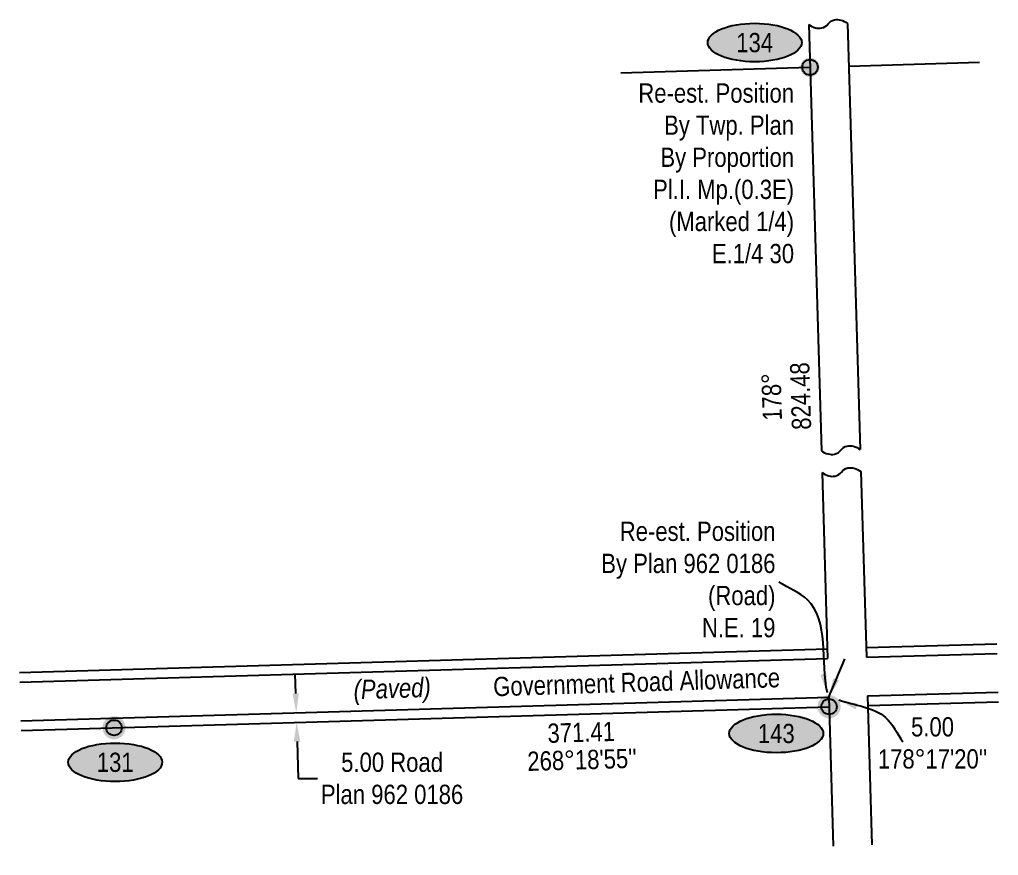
# Model space of a CAD drawing. Extents: x 637633 to 644092, y 5921573 to 5931294.
# Drawn here: x 641623 to 642131, y 5922738 to 5923172 of the extents above; entities that cross this region are included whole.
import ezdxf
from ezdxf.enums import TextEntityAlignment as Align

# ---------------------------------------------------------------- set-up
doc = ezdxf.new("R2010")
doc.units = 0
doc.header["$LTSCALE"] = 5
doc.linetypes.add('foc-QUARTERLINE', pattern=[33, 25, -3, 2, -3])
for name, color, linetype in [('L-BD', 7, 'Continuous'), ('L-MON', 1, 'Continuous'), ('L-QSEC', 8, 'foc-QUARTERLINE'), ('L-ROAD-T', 7, 'Continuous'), ('L-SEC', 7, 'Continuous'), ('L-TITLEDB', 4, 'Continuous'), ('P-ELEVATION', 7, 'Continuous')]:
    doc.layers.add(name, color=color, linetype=linetype)
doc.layers.add('T-TEXT', color=48, linetype='Continuous', lineweight=18)
doc.styles.add('80', font='ARIALN.TTF', dxfattribs={"height": 10})
doc.styles.add('80CG', font='ARIALN.TTF', dxfattribs={"height": 10})
doc.styles.add('80L', font='ARIALN.TTF', dxfattribs={"height": 10})
doc.styles.add('80LS', font='ARIALNI.TTF', dxfattribs={"height": 10})
doc.dimstyles.new('Compass 5 000', dxfattribs={"dimscale": 5, "dimtxt": 9, "dimasz": 2, "dimexe": 0.2, "dimexo": 0.0625, "dimgap": 0.5, "dimtad": 0, "dimtih": 1, "dimtoh": 1, "dimzin": 0, "dimdsep": 46, "dimtxsty": '80CG', "dimcen": 0.1, "dimse1": 1, "dimse2": 1, "dimclrd": 256, "dimclrt": 256, "dimaunit": 1, "dimadec": 4, "dimazin": 0, "dimtfac": 0.06, "dimtofl": 0, "dimtmove": 0, "dimatfit": 1, "dimfxl": 0.2, "dimtolj": 1, "dimtzin": 0, "dimlwd": -1, "dimarcsym": 0})

# ---------------------------------------------------------------- blocks, each defined once
blk = doc.blocks.new('PLIA')
at = {"color": 255, "const_width": 1}
blk.add_lwpolyline([(-0.5, 0, 1), (0.5, 0, 1)], format="xyb", close=True, dxfattribs=at)
blk = doc.blocks.new('PLIAA')
blk.add_blockref('PLIA', (0, 0))
blk = doc.blocks.new('PLIB')
at = {"color": 1}
blk.add_circle((0, 0), 0.8, dxfattribs=at)
blk = doc.blocks.new('PLIBB')
blk.add_blockref('PLIB', (0, 0))
blk = doc.blocks.new('PLICC')
for name in ['PLIAA', 'PLIBB']:
    blk.add_blockref(name, (0, 0))
blk = doc.blocks.new('PLI')
blk.add_blockref('PLICC', (0, 0))
blk = doc.blocks.new('fdia')
at = {"color": 255, "const_width": 1}
blk.add_lwpolyline([(-0.5, 0, 1), (0.5, 0, 1)], format="xyb", close=True, dxfattribs=at)
blk = doc.blocks.new('Fdiaa')
blk.add_blockref('fdia', (0, 0))
blk = doc.blocks.new('fdib')
at = {"color": 1, "const_width": 1.6}
blk.add_lwpolyline([(-0.4, 0, 1), (0.4, 0, 1)], format="xyb", close=True, dxfattribs=at)
at = {"color": 1}
blk.add_circle((0, 0), 0.8, dxfattribs=at)
blk = doc.blocks.new('Fdibb')
blk.add_blockref('fdib', (0, 0))
blk = doc.blocks.new('fdicc')
for name in ['Fdibb', 'Fdiaa']:
    blk.add_blockref(name, (0, 0))
blk = doc.blocks.new('FDI')
blk.add_blockref('fdicc', (0, 0))
blk = doc.blocks.new('*D63')
at = {"layer": 'L-TITLEDB', "transparency": 16777216}
for p, q in [((641766.38, 5922822.49), (641766.09, 5922832.49)), ((641767.11, 5922797.5), (641767.68, 5922778.4)), ((641767.68, 5922778.4), (641777.68, 5922778.4))]:
    blk.add_line(p, q, dxfattribs=at)
for points in [[(641768.05, 5922822.54), (641764.71, 5922822.44), (641766.67, 5922812.5)], [(641768.78, 5922797.55), (641765.45, 5922797.45), (641766.82, 5922807.5)]]:
    blk.add_solid(points, dxfattribs=at)
at = {"layer": 'L-TITLEDB', "transparency": 16777216, "insert": (641816.41, 5922778.4), "char_height": 10, "attachment_point": 5, "style": '80CG'}
blk.add_mtext('\\A1;5.00 Road\\PPlan 962 0186', dxfattribs=at)
blk = doc.blocks.new('we')
at = {"layer": 'P-ELEVATION'}
h = blk.add_hatch(color=111, dxfattribs=at)
h.dxf.hatch_style = 1
edge = h.paths.add_edge_path()
edge.add_ellipse((0, 0), major_axis=(-24.38, 0), ratio=0.410256, start_angle=0, end_angle=360)
at = {"layer": 'P-ELEVATION', "color": 7, "flags": 128}
blk.add_lwpolyline([(0, 0, 12.5, 0, 0), (-12.42, -6.43, 0, 0, 0)], format="xyseb", dxfattribs=at)
at = {"layer": 'P-ELEVATION', "color": 7}
blk.add_ellipse((0, 0), major_axis=(-24.38, 0), ratio=0.410256, dxfattribs=at)
at = {"layer": 'P-ELEVATION', "style": '80'}
blk.add_attdef('ELEVATION', text='', height=10, dxfattribs=at).set_placement((0, 0), align=Align.MIDDLE_CENTER)
blk = doc.blocks.new('*U101')
at = {"layer": 'P-ELEVATION'}
h = blk.add_hatch(color=111, dxfattribs=at)
h.dxf.hatch_style = 1
edge = h.paths.add_edge_path()
edge.add_ellipse((0, 0), major_axis=(-24.38, 0), ratio=0.410256, start_angle=0, end_angle=360)
at = {"layer": 'P-ELEVATION', "color": 7, "flags": 128}
blk.add_lwpolyline([(0, 0, 12.5, 0, 0), (-6.3, 2.89, 0, 0, 0)], format="xyseb", dxfattribs=at)
at = {"layer": 'P-ELEVATION', "color": 7}
blk.add_ellipse((0, 0), major_axis=(-24.38, 0), ratio=0.410256, dxfattribs=at)
at = {"layer": 'P-ELEVATION', "style": '80'}
blk.add_attdef('ELEVATION', text='', height=10, dxfattribs=at).set_placement((0, 0), align=Align.MIDDLE_CENTER)
blk = doc.blocks.new('*U102')
at = {"layer": 'P-ELEVATION'}
h = blk.add_hatch(color=111, dxfattribs=at)
h.dxf.hatch_style = 1
edge = h.paths.add_edge_path()
edge.add_ellipse((0, 0), major_axis=(-24.38, 0), ratio=0.410256, start_angle=0, end_angle=360)
at = {"layer": 'P-ELEVATION', "color": 7, "flags": 128}
blk.add_lwpolyline([(0, 0, 12.5, 0, 0), (-4.1, -1.26, 0, 0, 0)], format="xyseb", dxfattribs=at)
at = {"layer": 'P-ELEVATION', "color": 7}
blk.add_ellipse((0, 0), major_axis=(-24.38, 0), ratio=0.410256, dxfattribs=at)
at = {"layer": 'P-ELEVATION', "style": '80'}
blk.add_attdef('ELEVATION', text='', height=10, dxfattribs=at).set_placement((0, 0), align=Align.MIDDLE_CENTER)

msp = doc.modelspace()

# ---------------------------------------------------------------- linework, layer by layer
at = {"layer": 'L-QSEC'}
for p, q in [((641935.226, 5923144.598), (642033.318, 5923147.53)), ((642053.421, 5923148.13), (642121.375, 5923150.161))]:
    msp.add_line(p, q, dxfattribs=at)
at = {"layer": 'L-SEC'}
for p, q in [((642032.664, 5923169.751), (642039.275, 5922948.517)), ((642039.614, 5922937.16), (642042.496, 5922840.73)), ((642043.097, 5922820.624), (642045.407, 5922743.296))]:
    msp.add_line(p, q, dxfattribs=at)
at = {"layer": 'L-SEC', "flags": 128}
for points in [[(642032.664, 5923169.751, 0.0981962), (642036.123, 5923168.048, 0.1150249), (642039.425, 5923167.941, 0.1891018), (642042.715, 5923170.051, -0.1891018), (642046.005, 5923172.161, -0.1150249), (642049.307, 5923172.054, -0.0981962), (642052.766, 5923170.351)], [(642039.275, 5922948.517, 0.0981962), (642042.734, 5922946.815, 0.1150249), (642046.036, 5922946.707, 0.1891018), (642049.326, 5922948.818, -0.1891018), (642052.616, 5922950.928, -0.1150249), (642055.918, 5922950.821, -0.0981962), (642059.377, 5922949.118)], [(642039.614, 5922937.16, 0.0981962), (642043.074, 5922935.458, 0.1150249), (642046.375, 5922935.35, 0.1891018), (642049.665, 5922937.461, -0.1891018), (642052.956, 5922939.571, -0.1150249), (642056.257, 5922939.464, -0.0981962), (642059.717, 5922937.761)]]:
    msp.add_lwpolyline(points, format="xyb", dxfattribs=at)
for points in [[(642052.766, 5923170.351), (642059.377, 5922949.118)], [(642059.717, 5922937.761), (642062.598, 5922841.331)], [(641623.207, 5922828.4), (642042.496, 5922840.73)], [(642062.61, 5922841.331), (642130.398, 5922843.324)], [(641623.798, 5922808.295), (642043.097, 5922820.624)], [(642063.199, 5922821.225), (642065.51, 5922743.897)], [(642063.202, 5922821.225), (642130.989, 5922823.218)]]:
    msp.add_lwpolyline(points, dxfattribs=at)
at = {"layer": 'L-TITLEDB', "flags": 128}
for points in [[(641623.06, 5922833.397), (642042.347, 5922845.726)], [(642062.463, 5922846.327), (642130.251, 5922848.321)], [(641623.945, 5922803.298), (642043.246, 5922815.628)], [(642063.348, 5922816.229), (642131.136, 5922818.222)]]:
    msp.add_lwpolyline(points, dxfattribs=at)

# ---------------------------------------------------------------- block references
at = {"layer": 'L-MON', "xscale": 0.999724, "yscale": 0.999724, "zscale": 0.999724}
for name, p, values in [('we', (642004.635, 5923160.361), {'ELEVATION': '134'}), ('*U101', (642015.836, 5922801.743), {'ELEVATION': '143'}), ('*U102', (641672.692, 5922786.791), {'ELEVATION': '131'})]:
    msp.add_blockref(name, p, dxfattribs=at).add_auto_attribs(values)
at = {"layer": 'L-MON', "xscale": 4.999999999999972, "yscale": 4.999999999999972, "zscale": 4.999999999999972}
for name, p in [('PLI', (642033.328, 5923147.53)), ('FDI', (642043.246, 5922815.628)), ('FDI', (641672.094, 5922804.714))]:
    msp.add_blockref(name, p, dxfattribs=at)

# ---------------------------------------------------------------- texts
at = {"layer": 'L-BD', "style": '80L'}
for s, height, rotation, p in [('824.48', 9.9972, 91.711, (642028.43, 5922976.874)), ('178°', 9.9972, 91.711, (642013.441, 5922976.426)), ('371.41', 9.9972, 1.6843, (641914.562, 5922802.342)), ("268°18'55''", 9.99724, 1.6843, (641914.98, 5922788.103))]:
    msp.add_text(s, height=height, rotation=rotation, dxfattribs=at).set_placement(p, align=Align.MIDDLE)
at = {"layer": 'L-BD', "insert": (642096.939, 5922810.193), "char_height": 9.99724, "width": 25.62443, "attachment_point": 2, "style": '80L'}
msp.add_mtext("5.00 178°17'20''", dxfattribs=at)
at = {"layer": 'L-MON', "char_height": 9.99724, "attachment_point": 3, "style": '80L'}
for s, insert in [('Re-est. Position\\PBy Twp. Plan\\PBy Proportion\\PPl.I. Mp.(0.3E)\\P(Marked 1/4)\\PE.1/4 30', (642025.061, 5923139.171)), ('Re-est. Position\\PBy Plan 962 0186\\P(Road)\\PN.E. 19', (642015.417, 5922911.685))]:
    msp.add_mtext_dynamic_manual_height_columns(s, width=90.75058, gutter_width=49.986, heights=[0], dxfattribs=dict(at, insert=insert))
at = {"layer": 'L-ROAD-T', "style": '80L'}
msp.add_text('Government Road Allowance', height=9.99724, rotation=1.84228, dxfattribs=at).set_placement((641943.329, 5922828.4), align=Align.MIDDLE_CENTER)
at = {"layer": 'T-TEXT', "style": '80LS'}
msp.add_text('(Paved)', height=9.9972, rotation=1.84228, dxfattribs=at).set_placement((641816.453, 5922825.117), align=Align.MIDDLE_CENTER)

# ---------------------------------------------------------------- dimensions: what is measured, and where the dimension line sits
at = {"layer": 'L-TITLEDB'}
dim = msp.add_linear_dim(base=(641766.82, 5922807.499), p1=(641816.442, 5922813.959), p2=(641816.589, 5922808.963), angle=271.68434, text='5.00 Road\\PPlan 962 0186', dimstyle='Compass 5 000', dxfattribs=at)
dim.commit()
dim.dimension.update_dxf_attribs({"geometry": '*D63', "text_midpoint": (641816.41, 5922778.404), "dimtype": 161})

# ---------------------------------------------------------------- leaders
at = {"layer": 'L-BD', "path_type": 1}
for points in [[(642043.097, 5922820.624), (642051.33, 5922840.415)], [(642048.214, 5922819.263), (642072.586, 5922810.023), (642081.55, 5922797.425)]]:
    msp.add_leader(points, dimstyle='Compass 5 000', override={"dimgap": 0.5, "dimtad": 0}, dxfattribs=at)
at = {"layer": 'L-MON', "path_type": 1}
msp.add_leader([(642042.362, 5922822.763), (642032.034, 5922871.07), (642017.218, 5922880.324)], dimstyle='Compass 5 000', override={"dimgap": 0.5, "dimtad": 0}, dxfattribs=at)

doc.saveas('drawing.dxf')
